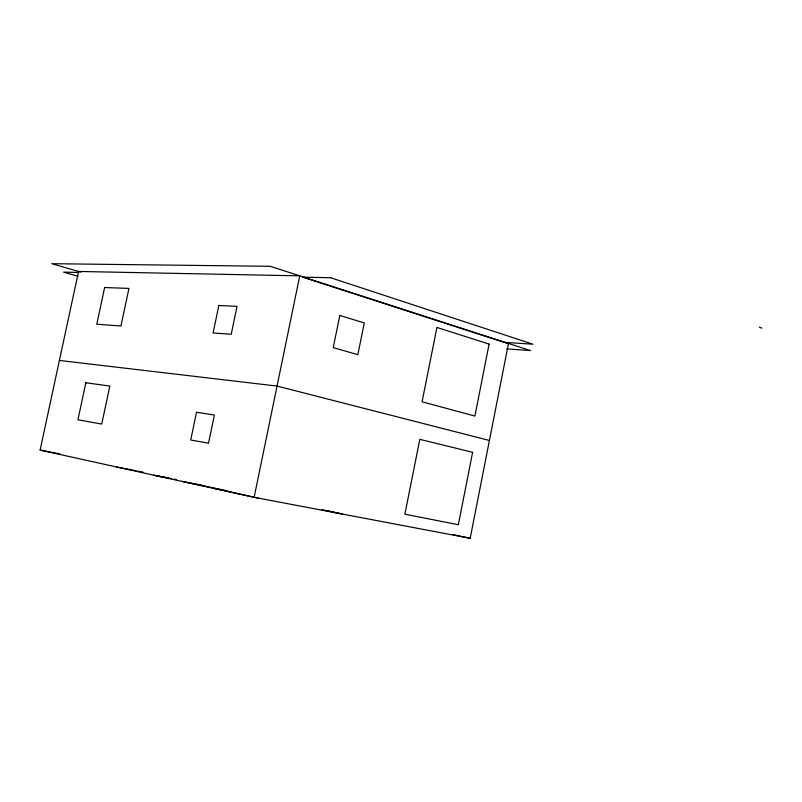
<?xml version="1.0" encoding="UTF-8"?>
<svg xmlns="http://www.w3.org/2000/svg" width="802" height="802" viewBox="0 0 802 802"><rect width="100%" height="100%" fill="white"/><g stroke="black" fill="none" stroke-linecap="round" stroke-linejoin="round"><path stroke-width="1.2" d="M254.144 497.33L299.748 275.848L78.566 271.447L40.1 450.102L254.144 497.33L470.183 538.302L508.488 343.426L505.982 343.266M78.796 272.449L63.579 272.139L78.025 276.269M506.804 348.89L530.513 350.564L270.274 266.304L51.759 263.698L80.972 272.139M59.408 360.439L277.051 386.073L489.41 440.468M181.813 481.37L197.683 484.398M199.868 484.879L204.71 485.801M227.146 490.784L187.788 482.573M116.651 466.995L136.27 470.754M138.084 471.155L142.967 472.097M153.633 475.145L168.3 477.952M155.688 475.606L171.598 478.644M174.044 479.115L176.49 479.586M40.1 450.102L59.749 453.892M453.06 534.613L470.183 538.302M325.662 510.403L342.554 514.102M321.712 509.621L339.847 513.581M212.851 488.097L258.033 498.062M759.364 327.176L761.9 328.188M472.619 452.318L458.343 524.719L404.88 514.192L419.817 439.346L472.619 452.318M489.09 344.088L474.894 416.058L422.083 401.812L436.94 327.437L489.09 344.088M339.807 315.437L333.241 347.617L357.842 354.685L364.278 322.965L339.807 315.437M196.51 412.278L190.716 439.997L208.52 443.195L214.395 414.995L196.51 412.278M218.846 305.472L213.101 332.94L231.207 334.304L237.021 306.364L218.846 305.472M104.641 287.527L96.781 324.219L120.932 326.023L128.952 288.409L104.641 287.527M85.854 382.755L77.934 419.797L101.744 424.058L109.834 386.063L85.854 382.755M330.614 277.743L302.565 277.151L503.937 342.304L532.919 344.208L330.614 277.743"/></g></svg>
